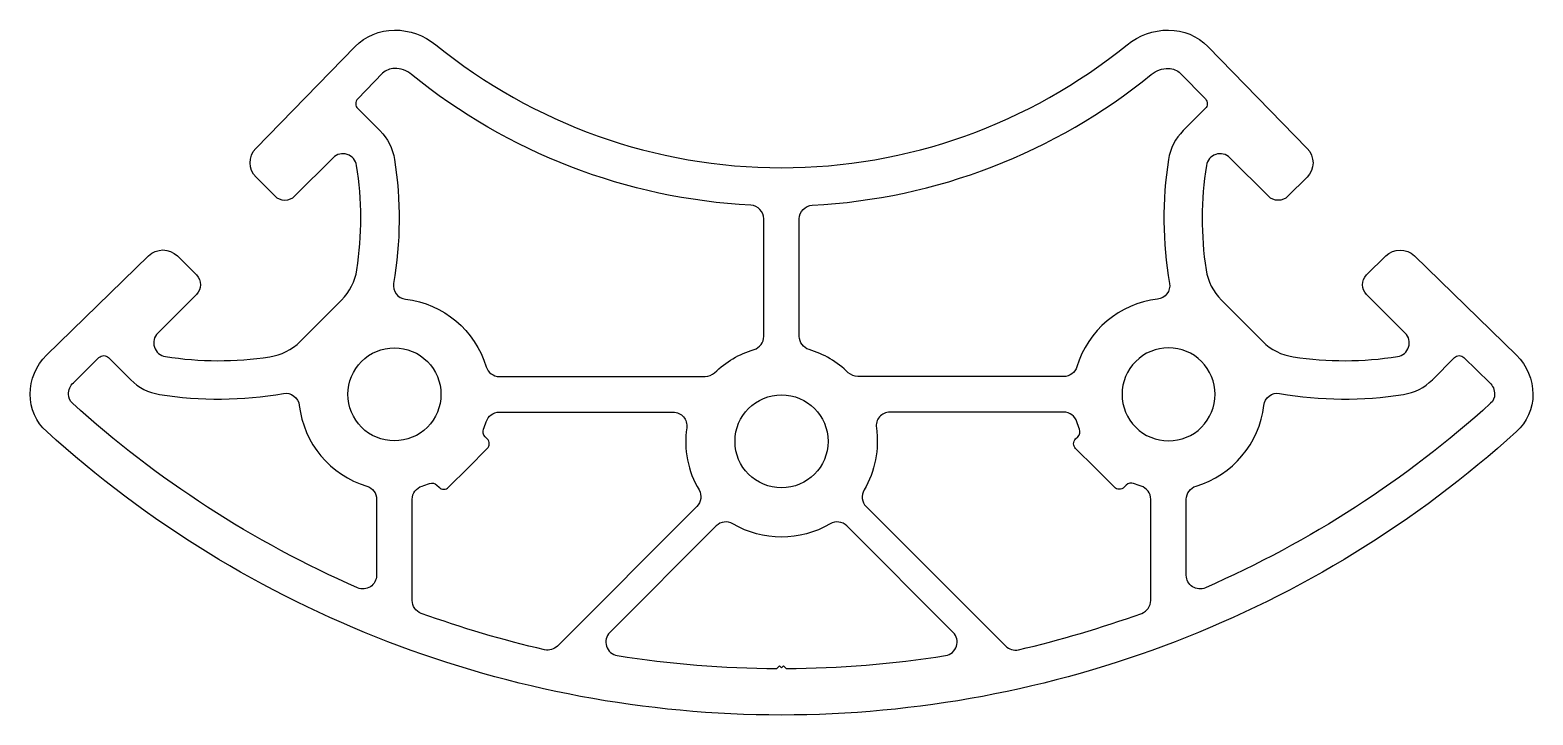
# Model space of a CAD drawing. Extents: x 817 to 927, y -46 to 4.
import ezdxf

# ---------------------------------------------------------------- set-up
doc = ezdxf.new("R2010")
doc.units = 0
doc.header["$LTSCALE"] = 15
doc.layers.get('0').update_dxf_attribs({"linetype": 'CONTINUOUS'})
doc.layers.add('AM_0', color=7, linetype='CONTINUOUS')

msp = doc.modelspace()

# ---------------------------------------------------------------- linework, layer by layer
msp.add_lwpolyline([(846.4, -20.17, -0.198912), (847.39, -22.57, -0.198912), (846.4, -24.98, -0.198912), (843.99, -25.97, -0.198912), (841.59, -24.98, -0.198912), (840.59, -22.57, -0.198912), (841.59, -20.17, -0.198912), (843.99, -19.17, -0.198912)], format="xyb", close=True)
at = {"color": 0, "ltscale": 0.05}
msp.add_lwpolyline([(872.63, -42.61, 0.038187), (884.27, -41.66, 0.612744), (884.82, -39.97), (877.05, -32.19, 0.341999), (875.83, -32.04, -0.272842), (868.72, -32.04, 0.341999), (867.51, -32.19), (859.73, -39.97, 0.612744), (860.28, -41.66, 0.038188), (871.93, -42.61), (872.13, -42.41), (872.28, -42.56), (872.43, -42.41), (872.63, -42.61)], format="xyb", dxfattribs=at)
msp.add_circle((872.28, -26.01), 3.4, dxfattribs=at)
at = {"layer": 'AM_0'}
for points in [[(897.53, 2.98, -0.172525), (900.56, 4.05, -0.202168), (903.43, 2.85), (910.69, -4.6, -0.410552), (910.68, -6.71), (909.28, -8.1, -0.414214), (907.87, -8.1), (905.04, -5.28, 0.613152), (903.33, -5.84, 0.076727), (903.3, -13.47, 0.160135), (904.43, -15.69), (905.94, -17.2), (907.44, -18.71, 0.160135), (909.67, -19.83, 0.076727), (917.3, -19.81, 0.613152), (917.86, -18.09), (915.03, -15.27, -0.414214), (915.03, -13.85), (916.43, -12.46, -0.410552), (918.53, -12.45), (925.98, -19.71, -0.202168), (927.19, -22.57, -0.211804), (925.98, -25.3, -0.186085), (872.28, -46.01, -0.186085), (818.58, -25.3, -0.211804), (817.37, -22.57, -0.202168), (818.57, -19.71), (826.02, -12.45, -0.410552), (828.13, -12.46), (829.52, -13.85, -0.414214), (829.52, -15.27), (826.7, -18.09, 0.613152), (827.26, -19.81, 0.076727), (834.88, -19.83, 0.160135), (837.11, -18.71), (838.62, -17.2), (840.13, -15.69, 0.160135), (841.25, -13.47, 0.076727), (841.23, -5.84, 0.613152), (839.51, -5.28), (836.69, -8.1, -0.414214), (835.27, -8.1), (833.88, -6.71, -0.410552), (833.87, -4.6), (841.13, 2.85, -0.202168), (843.99, 4.05, -0.172525), (847.02, 2.98, 0.172525), (872.28, -6.01, 0.172525)], [(844.8, -15.62, -0.299506), (850.7, -20.56, 0.331162), (851.66, -21.27), (866.7, -21.27, 0.195464), (867.39, -20.99, -0.120708), (870.27, -19.3, 0.331162), (870.98, -18.34), (870.98, -9.75, 0.398909), (870.03, -8.75, -0.15903), (845.25, 0.8, 0.172525), (843.99, 1.25, 0.202168), (843.13, 0.89), (841.31, -0.98, 0.410552), (841.31, -1.69), (842.93, -3.3, -0.158646), (844, -5.4, -0.081981), (843.93, -14.46, 0.430703)], [(873.58, -18.34), (873.58, -9.75, -0.398909), (874.53, -8.75, 0.15903), (899.3, 0.8, -0.172525), (900.56, 1.25, -0.202168), (901.42, 0.89), (903.25, -0.98, -0.410552), (903.24, -1.69), (901.63, -3.3, 0.158646), (900.56, -5.4, 0.081981), (900.63, -14.46, -0.430703), (899.76, -15.62, 0.299506), (893.86, -20.56, -0.331162), (892.9, -21.27), (877.86, -21.27, -0.195464), (877.16, -20.99, 0.120708), (874.29, -19.3, -0.331162)], [(820.53, -21.72), (822.4, -19.89, -0.410552), (823.1, -19.89), (824.72, -21.51, 0.158646), (826.82, -22.58, 0.081981), (835.88, -22.51, -0.430703), (837.04, -23.38, 0.299506), (841.98, -29.28, -0.331162), (842.69, -30.24), (842.69, -35.8, -0.541058), (841.29, -36.71, -0.080903), (820.46, -23.23, -0.211804), (820.17, -22.57, -0.202168)], [(898.16, -20.17, 0.198912), (897.16, -22.57, 0.198912), (898.16, -24.98, 0.198912), (900.56, -25.97, 0.198912), (902.97, -24.98, 0.198912), (903.96, -22.57, 0.198912), (902.97, -20.17, 0.198912), (900.56, -19.17, 0.198912)], [(919.84, -21.51), (921.45, -19.89, -0.410552), (922.15, -19.89), (924.03, -21.72, -0.202168), (924.39, -22.57, -0.211804), (924.1, -23.23, -0.080903), (903.26, -36.71, -0.541058), (901.86, -35.8), (901.86, -30.24, -0.331162), (902.57, -29.28, 0.299506), (907.52, -23.38, -0.430703), (908.68, -22.51, 0.081981), (917.73, -22.58, 0.158646)], [(851.66, -23.87), (864.36, -23.87, -0.456415), (865.35, -25.02, 0.170274), (866.25, -29.56, -0.341999), (866.09, -30.78), (855.9, -40.97, -0.258425), (854.97, -41.24, -0.030462), (845.95, -38.58, -0.315597), (845.29, -37.64), (845.29, -30.24, -0.331162), (846.01, -29.28, 0.020569), (846.55, -29.09, -0.298217), (847.09, -29.2), (847.25, -29.36, 0.414214), (847.95, -29.36), (849.37, -27.95), (850.78, -26.53, 0.414214), (850.78, -25.83), (850.62, -25.67, -0.298217), (850.51, -25.13, 0.020569), (850.7, -24.59, -0.331162)], [(895.19, -27.95), (893.77, -26.53, -0.414214), (893.77, -25.83), (893.93, -25.67, 0.298217), (894.05, -25.13, -0.020569), (893.86, -24.59, 0.331162), (892.9, -23.87), (880.2, -23.87, 0.456415), (879.21, -25.02, -0.170274), (878.31, -29.56, 0.341999), (878.46, -30.78), (888.66, -40.97, 0.258425), (889.59, -41.24, 0.030462), (898.6, -38.58, 0.315597), (899.26, -37.64), (899.26, -30.24, 0.331162), (898.55, -29.28, -0.020569), (898.01, -29.09, 0.298217), (897.47, -29.2), (897.31, -29.36, -0.414214), (896.6, -29.36)]]:
    msp.add_lwpolyline(points, format="xyb", close=True, dxfattribs=at)

doc.saveas('drawing.dxf')
